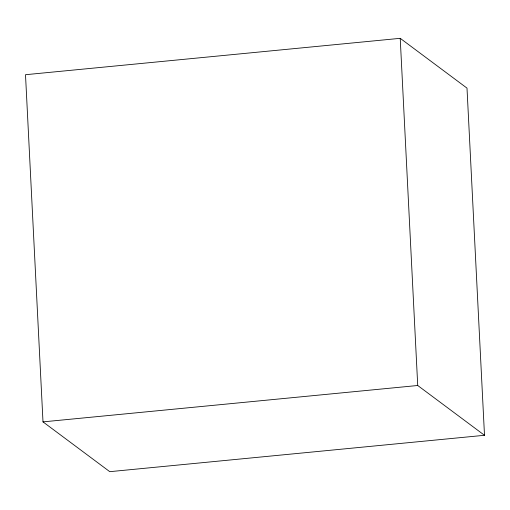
<?xml version="1.0" encoding="UTF-8"?>
<svg xmlns="http://www.w3.org/2000/svg" width="510" height="510" viewBox="0 0 510 510"><rect width="100%" height="100%" fill="white"/><g stroke="black" fill="none" stroke-linecap="round" stroke-linejoin="round"><path stroke-width="0.76" d="M400.222 38.326L25.5 74.709L42.999 421.878L109.777 471.673L484.5 435.291L467.001 88.122L400.222 38.326L417.722 385.496L484.5 435.291M42.999 421.878L417.722 385.496"/></g></svg>
